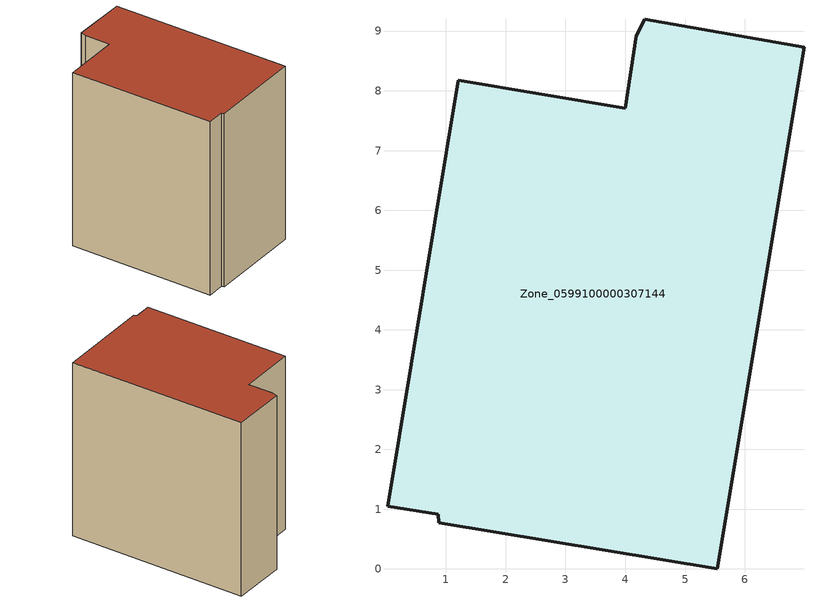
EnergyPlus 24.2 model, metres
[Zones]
Zone_0599100000307144
 floor ground (C_G): 1.21,8.18 4,7.71 4.18,8.92 4.33,9.2 6.99,8.73 5.54,0 0.88,0.77 0.87,0.92 0.02,1.05 z0
 wall outside (C_F): 5.54,0 6.99,8.73 4.33,9.2 4.18,8.92 4,7.71 1.21,8.18 0.02,1.05 0.87,0.92 0.88,0.77 5.54,0 z0:8.84
 roof outside (C_R): 4.33,9.2 4.18,8.92 4,7.71 1.21,8.18 0.02,1.05 0.87,0.92 0.88,0.77 5.54,0 6.99,8.73 z8.84
[BUILDING]
Pand.0599100000307144: North Axis=0; Terrain=City; Loads Convergence Tolerance Value=0.04; Temperature Convergence Tolerance Value=0.4; Solar Distribution=FullExterior; Maximum Number of Warmup Days=25; Minimum Number of Warmup Days=1
[Site:Location]
Rotterdam.The.Hague.AP_ZH_NLD Design_Conditions: Latitude=51.96; Longitude=4.45; Time Zone=1; Elevation=-4.5
[SITE:GROUNDTEMPERATURE:BUILDINGSURFACE]
18, 18, 18, 18, 18, 18, 18, 18, 18, 18, 18, 18
[MATERIAL] Thermal Absorptance=0.9; Solar Absorptance=0.7; Visible Absorptance=0.7
Name | Roughness | Thickness | Conductivity | Density | Specific Heat
G.TI.1975-1991 | MediumSmooth | 0.15 | 0.288461 | 540 | 1210
F.TI.1975-1991 | Rough | 0.3 | 0.230769 | 1920 | 840
R.TI.1975-1991 | MediumRough | 0.2 | 0.153846 | 1500 | 1000
[CONSTRUCTION]
C_G: G.TI.1975-1991
C_F: F.TI.1975-1991
C_R: R.TI.1975-1991
[ZONE]
Zone_0599100000307144: Type=1; Multiplier=1; Ceiling Height=Autocalculate; Volume=Autocalculate; Floor Area=autocalculate; Part of Total Floor Area=Yes
[ZONEINFILTRATION:DESIGNFLOWRATE]
Infil_Zone_0599100000307144: Zone or ZoneList or Space or SpaceList=Zone_0599100000307144; Schedule=AlwaysOn; Design Flow Rate Calculation Method=Flow/Area; Flow Rate per Floor Area=0.003; Constant Term Coefficient=1; Temperature Term Coefficient=0; Velocity Term Coefficient=0; Velocity Squared Term Coefficient=0
[HVACTEMPLATE:ZONE:IDEALLOADSAIRSYSTEM]
Zone_0599100000307144: Maximum Heating Supply Air Temperature=50; Minimum Cooling Supply Air Temperature=13; Maximum Heating Supply Air Humidity Ratio=0.0156; Minimum Cooling Supply Air Humidity Ratio=0.0077; Heating Limit=NoLimit; Cooling Limit=NoLimit; Dehumidification Control Type=ConstantSensibleHeatRatio; Cooling Sensible Heat Ratio=0.7; Dehumidification Setpoint=60; Humidification Control Type=None; Humidification Setpoint=30; Outdoor Air Method=None; Outdoor Air Flow Rate per Person=0.00944; Outdoor Air Flow Rate per Zone Floor Area=0; Outdoor Air Flow Rate per Zone=0; Demand Controlled Ventilation Type=None; Outdoor Air Economizer Type=NoEconomizer; Heat Recovery Type=None; Sensible Heat Recovery Effectiveness=0.7; Latent Heat Recovery Effectiveness=0.65
[ZONECONTROL:THERMOSTAT]
ThermostatControl_Zone_0599100000307144: Zone or ZoneList=Zone_0599100000307144; Control Type Schedule=DualSetpointControlType; Control 1=Thermostat_Zone_0599100000307144; Temperature Difference Between Cutout And Setpoint=0
[THERMOSTATSETPOINT:DUALSETPOINT]
Thermostat_Zone_0599100000307144: Heating Setpoint Temperature Schedule=HeatingSetpoint_Zone_0599100000307144; Cooling Setpoint Temperature Schedule=CoolingSetpoint_Zone_0599100000307144
[SCHEDULE:COMPACT]
HeatingSetpoint_Zone_0599100000307144: Through: 12/31, For: AllDays, Until: 24:00, 21
CoolingSetpoint_Zone_0599100000307144: Through: 12/31, For: AllDays, Until: 24:00, 24
DualSetpointControlType: Through: 12/31, For: AllDays, Until: 24:00, 4
AlwaysOn: Through: 12/31, For: AllDays, Until: 24:00, 1
